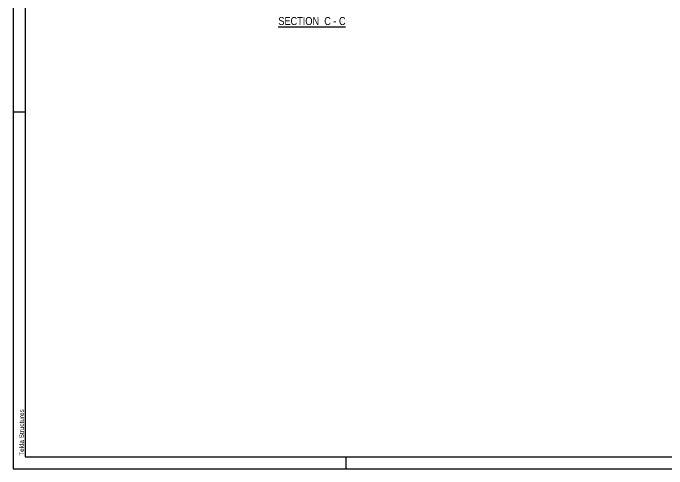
# Model space of a CAD drawing. Header units: millimetres. Extents: x -156 to 1033, y -616 to 225.
# Drawn here: x -156.4 to 116.4, y -616.5 to -426 of the extents above; entities that cross this region are included whole.
import ezdxf

# ---------------------------------------------------------------- set-up
doc = ezdxf.new("R2010")
doc.units = ezdxf.units.MM
doc.styles.add('Arial', font='ARIAL.TTF', dxfattribs={"height": 0.2})
doc.styles.add('Arial Narrow', font='ARIALN.TTF', dxfattribs={"height": 0.2})

# ---------------------------------------------------------------- blocks, each defined once
blk = doc.blocks.new('Unknown-404205526-1162')
at = {"color": 5, "linetype": 'Continuous'}
for p, q in [((-156.42, 224.55), (-156.42, -616.45)), ((-151.42, 219.55), (-151.42, -611.45)), ((-151.42, -467.45), (-156.42, -467.45)), ((-151.42, -611.45), (1027.58, -611.45)), ((-17.42, -616.45), (-17.42, -611.45)), ((-156.42, -616.45), (1032.58, -616.45))]:
    blk.add_line(p, q, dxfattribs=at)
at = {"color": 174, "linetype": 'Continuous', "style": 'Arial'}
blk.add_text('Tekla Structures', height=1.9102, rotation=90, dxfattribs=at).set_placement((-151.92, -610.95))
blk = doc.blocks.new('Unknown-404205526-14 - 3719')
at = {"color": 6, "linetype": 'Continuous'}
blk.add_line((-45.76, -431.77), (-17.69, -431.77), dxfattribs=at)
at = {"color": 0, "linetype": 'Continuous'}
blk.add_wipeout([(-27.65, -431.02), (-27.65, -427.52), (-45.76, -427.52), (-45.76, -431.02)], dxfattribs=at)
at = {"color": 7, "linetype": 'Continuous', "style": 'Arial Narrow'}
blk.add_text('SECTION ', height=3.34, dxfattribs=at).set_placement((-45.76, -431.02))
at = {"color": 0, "linetype": 'Continuous'}
blk.add_wipeout([(-23.83, -431.02), (-23.83, -427.52), (-26.6, -427.52), (-26.6, -431.02)], dxfattribs=at)
blk.add_wipeout([(-21.51, -431.02), (-21.51, -427.52), (-22.78, -427.52), (-22.78, -431.02)], dxfattribs=at)
at = {"color": 7, "linetype": 'Continuous', "style": 'Arial Narrow'}
blk.add_text('C', height=3.34, dxfattribs=at).set_placement((-26.6, -431.02))
at = {"color": 0, "linetype": 'Continuous'}
blk.add_wipeout([(-17.69, -431.02), (-17.69, -427.52), (-20.46, -427.52), (-20.46, -431.02)], dxfattribs=at)
at = {"color": 7, "linetype": 'Continuous', "style": 'Arial Narrow'}
for s, p in [('C', (-20.46, -431.02)), ('-', (-22.78, -431.02))]:
    blk.add_text(s, height=3.34, dxfattribs=at).set_placement(p)

msp = doc.modelspace()

# ---------------------------------------------------------------- block references
msp.add_blockref('Unknown-404205526-1162', (0, 0))

# ---------------------------------------------------------------- next in the draw order: block references
msp.add_blockref('Unknown-404205526-14 - 3719', (0, 0))

doc.saveas('drawing.dxf')
